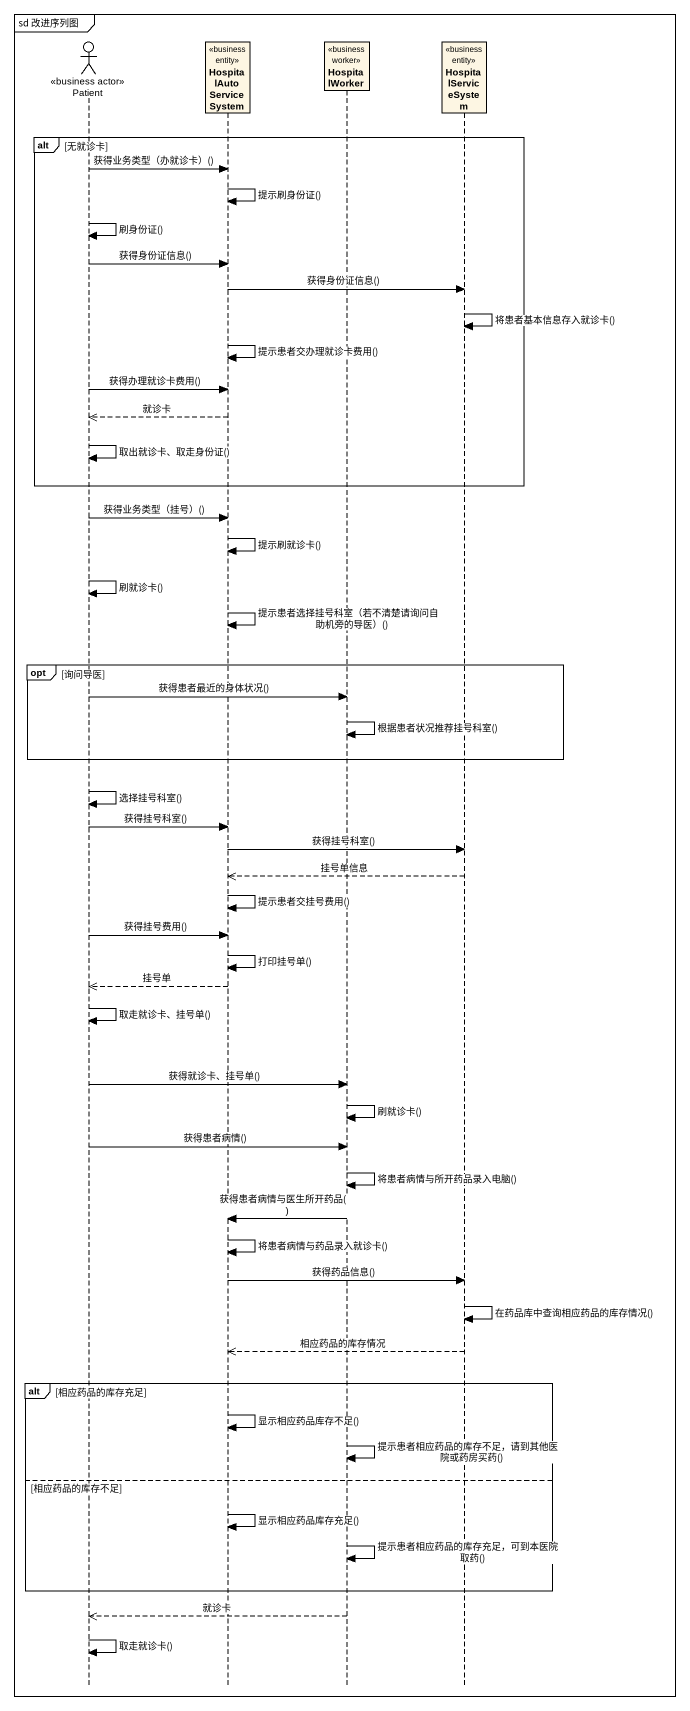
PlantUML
@startuml
mainframe sd 改进序列图
hide footbox
actor Patient <<business actor>>
participant HospitalAutoServiceSystem <<business entity>>
participant HospitalWorker <<business worker>>
participant HospitalServiceSystem <<business entity>>

alt 无就诊卡
  Patient -> HospitalAutoServiceSystem : 获得业务类型（办就诊卡）()
  HospitalAutoServiceSystem -> HospitalAutoServiceSystem : 提示刷身份证()
  Patient -> Patient : 刷身份证()
  Patient -> HospitalAutoServiceSystem : 获得身份证信息()
  HospitalAutoServiceSystem -> HospitalServiceSystem : 获得身份证信息()
  HospitalServiceSystem -> HospitalServiceSystem : 将患者基本信息存入就诊卡()
  HospitalAutoServiceSystem -> HospitalAutoServiceSystem : 提示患者交办理就诊卡费用()
  Patient -> HospitalAutoServiceSystem : 获得办理就诊卡费用()
  HospitalAutoServiceSystem -->> Patient : 就诊卡
  Patient -> Patient : 取出就诊卡、取走身份证()
end
Patient -> HospitalAutoServiceSystem : 获得业务类型（挂号）()
HospitalAutoServiceSystem -> HospitalAutoServiceSystem : 提示刷就诊卡()
Patient -> Patient : 刷就诊卡()
HospitalAutoServiceSystem -> HospitalAutoServiceSystem : 提示患者选择挂号科室（若不清楚请询问自助机旁的导医）()
opt 询问导医
  Patient -> HospitalWorker : 获得患者最近的身体状况()
  HospitalWorker -> HospitalWorker : 根据患者状况推荐挂号科室()
end
Patient -> Patient : 选择挂号科室()
Patient -> HospitalAutoServiceSystem : 获得挂号科室()
HospitalAutoServiceSystem -> HospitalServiceSystem : 获得挂号科室()
HospitalServiceSystem -->> HospitalAutoServiceSystem : 挂号单信息
HospitalAutoServiceSystem -> HospitalAutoServiceSystem : 提示患者交挂号费用()
Patient -> HospitalAutoServiceSystem : 获得挂号费用()
HospitalAutoServiceSystem -> HospitalAutoServiceSystem : 打印挂号单()
HospitalAutoServiceSystem -->> Patient : 挂号单
Patient -> Patient : 取走就诊卡、挂号单()
Patient -> HospitalWorker : 获得就诊卡、挂号单()
HospitalWorker -> HospitalWorker : 刷就诊卡()
Patient -> HospitalWorker : 获得患者病情()
HospitalWorker -> HospitalWorker : 将患者病情与所开药品录入电脑()
HospitalWorker -> HospitalAutoServiceSystem : 获得患者病情与医生所开药品()
HospitalAutoServiceSystem -> HospitalAutoServiceSystem : 将患者病情与药品录入就诊卡()
HospitalAutoServiceSystem -> HospitalServiceSystem : 获得药品信息()
HospitalServiceSystem -> HospitalServiceSystem : 在药品库中查询相应药品的库存情况()
HospitalServiceSystem -->> HospitalAutoServiceSystem : 相应药品的库存情况
alt 相应药品的库存充足
  HospitalAutoServiceSystem -> HospitalAutoServiceSystem : 显示相应药品库存不足()
  HospitalWorker -> HospitalWorker : 提示患者相应药品的库存不足，请到其他医院或药房买药()
else 相应药品的库存不足
  HospitalAutoServiceSystem -> HospitalAutoServiceSystem : 显示相应药品库存充足()
  HospitalWorker -> HospitalWorker : 提示患者相应药品的库存充足，可到本医院取药()
end
HospitalWorker -->> Patient : 就诊卡
Patient -> Patient : 取走就诊卡()
@enduml
